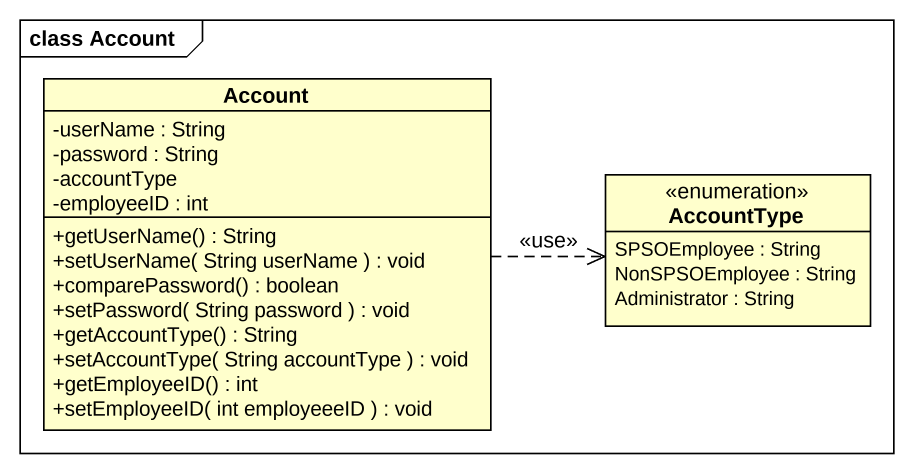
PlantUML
@startuml
mainframe class Account
hide circle
hide empty members
skinparam classAttributeIconSize 0
class Account {
  -userName : String
  -password : String
  -accountType
  -employeeID : int
  +getUserName() : String
  +setUserName( String userName ) : void
  +comparePassword() : boolean
  +setPassword( String password ) : void
  +getAccountType() : String
  +setAccountType( String accountType ) : void
  +getEmployeeID() : int
  +setEmployeeID( int employeeeID ) : void
}
enum AccountType {
  SPSOEmployee : String
  NonSPSOEmployee : String
  Administrator : String
}
Account .right.> AccountType : <<use>>
@enduml
